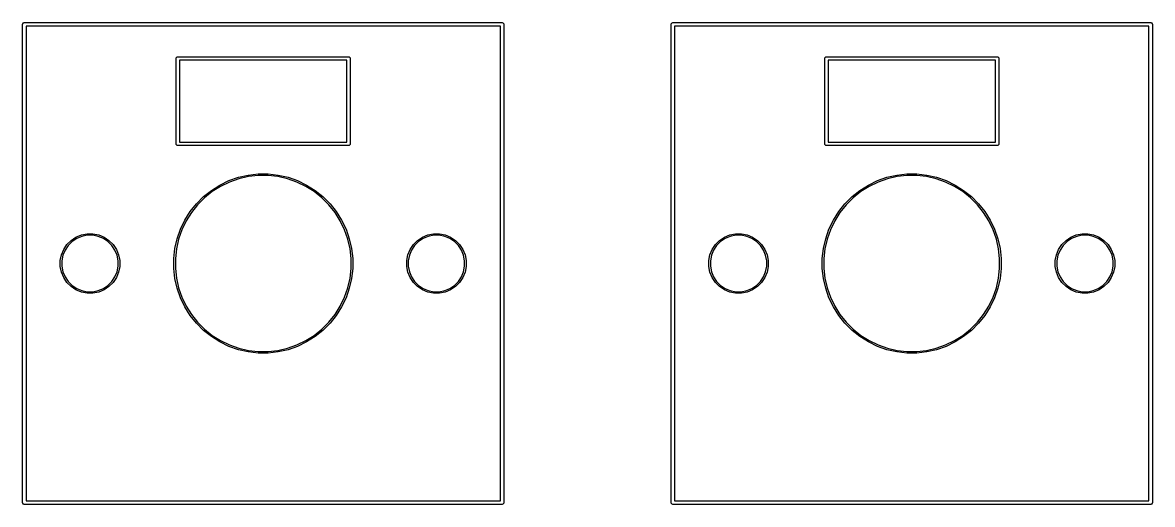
# Model space of a CAD drawing. Extents: x -11 to 295, y -114 to 10.
# Drawn here: x 54.7 to 87.8, y -64.05 to -49.95 of the extents above; entities that cross this region are included whole.
import ezdxf

# ---------------------------------------------------------------- set-up
doc = ezdxf.new("R2010")
doc.units = 0
doc.layers.add('BLACK', color=7, linetype='CONTINUOUS')

msp = doc.modelspace()

# ---------------------------------------------------------------- linework, layer by layer
at = {"layer": 'BLACK', "linetype": 'CONTINUOUS'}
for p, q in [((54.7, -50), (54.703806, -49.980866)), ((54.703806, -49.980866), (54.730866, -49.953806)), ((54.730866, -49.953806), (54.75, -49.95)), ((54.75, -49.95), (68.75, -49.95)), ((68.75, -49.95), (68.769134, -49.953806)), ((68.769134, -49.953806), (68.796194, -49.980866)), ((68.796194, -49.980866), (68.8, -50)), ((73.7, -50), (73.703806, -49.980866)), ((73.703806, -49.980866), (73.730866, -49.953806)), ((73.730866, -49.953806), (73.75, -49.95)), ((73.75, -49.95), (87.75, -49.95)), ((87.75, -49.95), (87.769134, -49.953806)), ((87.769134, -49.953806), (87.796194, -49.980866)), ((87.796194, -49.980866), (87.8, -50)), ((54.7, -64), (54.7, -50)), ((54.8, -50.05), (54.8, -63.95)), ((68.7, -50.05), (54.8, -50.05)), ((68.7, -63.95), (68.7, -50.05)), ((68.8, -50), (68.8, -64)), ((73.7, -64), (73.7, -50)), ((73.8, -50.05), (73.8, -63.95)), ((87.7, -50.05), (73.8, -50.05)), ((87.7, -63.95), (87.7, -50.05)), ((87.8, -50), (87.8, -64)), ((59.203806, -50.980866), (59.230866, -50.953806)), ((59.230866, -50.953806), (59.25, -50.95)), ((59.25, -50.95), (64.25, -50.95)), ((64.25, -50.95), (64.269134, -50.953806)), ((64.269134, -50.953806), (64.296194, -50.980866)), ((78.203806, -50.980866), (78.230866, -50.953806)), ((78.230866, -50.953806), (78.25, -50.95)), ((78.25, -50.95), (83.25, -50.95)), ((83.25, -50.95), (83.269134, -50.953806)), ((83.269134, -50.953806), (83.296194, -50.980866)), ((59.2, -51), (59.203806, -50.980866)), ((59.2, -53.5), (59.2, -51)), ((59.3, -51.05), (59.3, -53.45)), ((64.2, -51.05), (59.3, -51.05)), ((64.2, -53.45), (64.2, -51.05)), ((64.296194, -50.980866), (64.3, -51)), ((64.3, -51), (64.3, -53.5)), ((78.2, -51), (78.203806, -50.980866)), ((78.2, -53.5), (78.2, -51)), ((78.3, -51.05), (78.3, -53.45)), ((83.2, -51.05), (78.3, -51.05)), ((83.2, -53.45), (83.2, -51.05)), ((83.296194, -50.980866), (83.3, -51)), ((83.3, -51), (83.3, -53.5)), ((59.203806, -53.519134), (59.2, -53.5)), ((59.230866, -53.546194), (59.203806, -53.519134)), ((59.25, -53.55), (59.230866, -53.546194)), ((64.25, -53.55), (59.25, -53.55)), ((59.3, -53.45), (64.2, -53.45)), ((64.269134, -53.546194), (64.25, -53.55)), ((64.296194, -53.519134), (64.269134, -53.546194)), ((64.3, -53.5), (64.296194, -53.519134)), ((78.203806, -53.519134), (78.2, -53.5)), ((78.230866, -53.546194), (78.203806, -53.519134)), ((78.25, -53.55), (78.230866, -53.546194)), ((83.25, -53.55), (78.25, -53.55)), ((78.3, -53.45), (83.2, -53.45)), ((83.269134, -53.546194), (83.25, -53.55)), ((83.296194, -53.519134), (83.269134, -53.546194)), ((83.3, -53.5), (83.296194, -53.519134)), ((60.480238, -54.702539), (60.745456, -54.574816)), ((60.745456, -54.574816), (61.023307, -54.477592)), ((61.036025, -54.521739), (60.763038, -54.617262)), ((61.023307, -54.477592), (61.310296, -54.412089)), ((61.317992, -54.457382), (61.036025, -54.521739)), ((61.310296, -54.412089), (61.602815, -54.37913)), ((61.605391, -54.425), (61.317992, -54.457382)), ((61.602815, -54.37913), (61.897185, -54.37913)), ((61.894609, -54.425), (61.605391, -54.425)), ((62.182008, -54.457382), (61.894609, -54.425)), ((61.897185, -54.37913), (62.189704, -54.412089)), ((62.463975, -54.521739), (62.182008, -54.457382)), ((62.189704, -54.412089), (62.476693, -54.477592)), ((62.736962, -54.617262), (62.463975, -54.521739)), ((62.476693, -54.477592), (62.754544, -54.574816)), ((62.754544, -54.574816), (63.019762, -54.702539)), ((79.480238, -54.702539), (79.745456, -54.574816)), ((79.745456, -54.574816), (80.023307, -54.477592)), ((80.036025, -54.521739), (79.763038, -54.617262)), ((80.023307, -54.477592), (80.310296, -54.412089)), ((80.317992, -54.457382), (80.036025, -54.521739)), ((80.310296, -54.412089), (80.602815, -54.37913)), ((80.605391, -54.425), (80.317992, -54.457382)), ((80.602815, -54.37913), (80.897185, -54.37913)), ((80.894609, -54.425), (80.605391, -54.425)), ((81.182008, -54.457382), (80.894609, -54.425)), ((80.897185, -54.37913), (81.189704, -54.412089)), ((81.463975, -54.521739), (81.182008, -54.457382)), ((81.189704, -54.412089), (81.476693, -54.477592)), ((81.736962, -54.617262), (81.463975, -54.521739)), ((81.476693, -54.477592), (81.754544, -54.574816)), ((81.754544, -54.574816), (82.019762, -54.702539)), ((60.00084, -55.042689), (60.230988, -54.859153)), ((60.257574, -54.896622), (60.031454, -55.076946)), ((60.230988, -54.859153), (60.480238, -54.702539)), ((60.502461, -54.742749), (60.257574, -54.896622)), ((60.763038, -54.617262), (60.502461, -54.742749)), ((62.997539, -54.742749), (62.736962, -54.617262)), ((63.242426, -54.896622), (62.997539, -54.742749)), ((63.019762, -54.702539), (63.269012, -54.859153)), ((63.468546, -55.076946), (63.242426, -54.896622)), ((63.269012, -54.859153), (63.49916, -55.042689)), ((79.00084, -55.042689), (79.230988, -54.859153)), ((79.257574, -54.896622), (79.031454, -55.076946)), ((79.230988, -54.859153), (79.480238, -54.702539)), ((79.502461, -54.742749), (79.257574, -54.896622)), ((79.763038, -54.617262), (79.502461, -54.742749)), ((81.997539, -54.742749), (81.736962, -54.617262)), ((82.242426, -54.896622), (81.997539, -54.742749)), ((82.019762, -54.702539), (82.269012, -54.859153)), ((82.468546, -55.076946), (82.242426, -54.896622)), ((82.269012, -54.859153), (82.49916, -55.042689)), ((59.609153, -55.480988), (59.792689, -55.25084)), ((59.792689, -55.25084), (60.00084, -55.042689)), ((60.031454, -55.076946), (59.826946, -55.281454)), ((63.673054, -55.281454), (63.468546, -55.076946)), ((63.49916, -55.042689), (63.707311, -55.25084)), ((63.707311, -55.25084), (63.890847, -55.480988)), ((78.609153, -55.480988), (78.792689, -55.25084)), ((78.792689, -55.25084), (79.00084, -55.042689)), ((79.031454, -55.076946), (78.826946, -55.281454)), ((82.673054, -55.281454), (82.468546, -55.076946)), ((82.49916, -55.042689), (82.707311, -55.25084)), ((82.707311, -55.25084), (82.890847, -55.480988)), ((59.452539, -55.730238), (59.609153, -55.480988)), ((59.646622, -55.507574), (59.492749, -55.752461)), ((59.826946, -55.281454), (59.646622, -55.507574)), ((63.853378, -55.507574), (63.673054, -55.281454)), ((64.007251, -55.752461), (63.853378, -55.507574)), ((63.890847, -55.480988), (64.047461, -55.730238)), ((78.452539, -55.730238), (78.609153, -55.480988)), ((78.646622, -55.507574), (78.492749, -55.752461)), ((78.826946, -55.281454), (78.646622, -55.507574)), ((82.853378, -55.507574), (82.673054, -55.281454)), ((83.007251, -55.752461), (82.853378, -55.507574)), ((82.890847, -55.480988), (83.047461, -55.730238)), ((59.324816, -55.995456), (59.452539, -55.730238)), ((59.492749, -55.752461), (59.367262, -56.013038)), ((64.132738, -56.013038), (64.007251, -55.752461)), ((64.047461, -55.730238), (64.175184, -55.995456)), ((78.324816, -55.995456), (78.452539, -55.730238)), ((78.492749, -55.752461), (78.367262, -56.013038)), ((83.132738, -56.013038), (83.007251, -55.752461)), ((83.047461, -55.730238), (83.175184, -55.995456)), ((56.119906, -56.323616), (56.262528, -56.228319)), ((56.284216, -56.268894), (56.149093, -56.359181)), ((56.262528, -56.228319), (56.421001, -56.162677)), ((56.434356, -56.206704), (56.284216, -56.268894)), ((56.421001, -56.162677), (56.589235, -56.129213)), ((56.593745, -56.175), (56.434356, -56.206704)), ((56.589235, -56.129213), (56.760765, -56.129213)), ((56.756255, -56.175), (56.593745, -56.175)), ((56.915644, -56.206704), (56.756255, -56.175)), ((56.760765, -56.129213), (56.928999, -56.162677)), ((57.065784, -56.268894), (56.915644, -56.206704)), ((56.928999, -56.162677), (57.087472, -56.228319)), ((57.200907, -56.359181), (57.065784, -56.268894)), ((57.087472, -56.228319), (57.230094, -56.323616)), ((59.227592, -56.273307), (59.324816, -55.995456)), ((59.367262, -56.013038), (59.271739, -56.286025)), ((64.228261, -56.286025), (64.132738, -56.013038)), ((64.175184, -55.995456), (64.272408, -56.273307)), ((66.269906, -56.323616), (66.412528, -56.228319)), ((66.434216, -56.268894), (66.299093, -56.359181)), ((66.412528, -56.228319), (66.571001, -56.162677)), ((66.584356, -56.206704), (66.434216, -56.268894)), ((66.571001, -56.162677), (66.739235, -56.129213)), ((66.743745, -56.175), (66.584356, -56.206704)), ((66.739235, -56.129213), (66.910765, -56.129213)), ((66.906255, -56.175), (66.743745, -56.175)), ((67.065644, -56.206704), (66.906255, -56.175)), ((66.910765, -56.129213), (67.078999, -56.162677)), ((67.215784, -56.268894), (67.065644, -56.206704)), ((67.078999, -56.162677), (67.237472, -56.228319)), ((67.350907, -56.359181), (67.215784, -56.268894)), ((67.237472, -56.228319), (67.380094, -56.323616)), ((75.119906, -56.323616), (75.262528, -56.228319)), ((75.284216, -56.268894), (75.149093, -56.359181)), ((75.262528, -56.228319), (75.421001, -56.162677)), ((75.434356, -56.206704), (75.284216, -56.268894)), ((75.421001, -56.162677), (75.589235, -56.129213)), ((75.593745, -56.175), (75.434356, -56.206704)), ((75.589235, -56.129213), (75.760765, -56.129213)), ((75.756255, -56.175), (75.593745, -56.175)), ((75.915644, -56.206704), (75.756255, -56.175)), ((75.760765, -56.129213), (75.928999, -56.162677)), ((76.065784, -56.268894), (75.915644, -56.206704)), ((75.928999, -56.162677), (76.087472, -56.228319)), ((76.200907, -56.359181), (76.065784, -56.268894)), ((76.087472, -56.228319), (76.230094, -56.323616)), ((78.227592, -56.273307), (78.324816, -55.995456)), ((78.367262, -56.013038), (78.271739, -56.286025)), ((83.228261, -56.286025), (83.132738, -56.013038)), ((83.175184, -55.995456), (83.272408, -56.273307)), ((85.269906, -56.323616), (85.412528, -56.228319)), ((85.434216, -56.268894), (85.299093, -56.359181)), ((85.412528, -56.228319), (85.571001, -56.162677)), ((85.584356, -56.206704), (85.434216, -56.268894)), ((85.571001, -56.162677), (85.739235, -56.129213)), ((85.743745, -56.175), (85.584356, -56.206704)), ((85.739235, -56.129213), (85.910765, -56.129213)), ((85.906255, -56.175), (85.743745, -56.175)), ((86.065644, -56.206704), (85.906255, -56.175)), ((85.910765, -56.129213), (86.078999, -56.162677)), ((86.215784, -56.268894), (86.065644, -56.206704)), ((86.078999, -56.162677), (86.237472, -56.228319)), ((86.350907, -56.359181), (86.215784, -56.268894)), ((86.237472, -56.228319), (86.380094, -56.323616)), ((55.837677, -56.746001), (55.903319, -56.587528)), ((55.903319, -56.587528), (55.998616, -56.444906)), ((56.034181, -56.474093), (55.943894, -56.609216)), ((55.998616, -56.444906), (56.119906, -56.323616)), ((56.149093, -56.359181), (56.034181, -56.474093)), ((57.315819, -56.474093), (57.200907, -56.359181)), ((57.230094, -56.323616), (57.351384, -56.444906)), ((57.406106, -56.609216), (57.315819, -56.474093)), ((57.351384, -56.444906), (57.446681, -56.587528)), ((57.446681, -56.587528), (57.512323, -56.746001)), ((59.12913, -56.852815), (59.162089, -56.560296)), ((59.162089, -56.560296), (59.227592, -56.273307)), ((59.207382, -56.567992), (59.175, -56.855391)), ((59.271739, -56.286025), (59.207382, -56.567992)), ((64.292618, -56.567992), (64.228261, -56.286025)), ((64.272408, -56.273307), (64.337911, -56.560296)), ((64.325, -56.855391), (64.292618, -56.567992)), ((64.337911, -56.560296), (64.37087, -56.852815)), ((65.987677, -56.746001), (66.053319, -56.587528)), ((66.053319, -56.587528), (66.148616, -56.444906)), ((66.184181, -56.474093), (66.093894, -56.609216)), ((66.148616, -56.444906), (66.269906, -56.323616)), ((66.299093, -56.359181), (66.184181, -56.474093)), ((67.465819, -56.474093), (67.350907, -56.359181)), ((67.380094, -56.323616), (67.501384, -56.444906)), ((67.556106, -56.609216), (67.465819, -56.474093)), ((67.501384, -56.444906), (67.596681, -56.587528)), ((67.596681, -56.587528), (67.662323, -56.746001)), ((74.837677, -56.746001), (74.903319, -56.587528)), ((74.903319, -56.587528), (74.998616, -56.444906)), ((75.034181, -56.474093), (74.943894, -56.609216)), ((74.998616, -56.444906), (75.119906, -56.323616)), ((75.149093, -56.359181), (75.034181, -56.474093)), ((76.315819, -56.474093), (76.200907, -56.359181)), ((76.230094, -56.323616), (76.351384, -56.444906)), ((76.406106, -56.609216), (76.315819, -56.474093)), ((76.351384, -56.444906), (76.446681, -56.587528)), ((76.446681, -56.587528), (76.512323, -56.746001)), ((78.12913, -56.852815), (78.162089, -56.560296)), ((78.162089, -56.560296), (78.227592, -56.273307)), ((78.207382, -56.567992), (78.175, -56.855391)), ((78.271739, -56.286025), (78.207382, -56.567992)), ((83.292618, -56.567992), (83.228261, -56.286025)), ((83.272408, -56.273307), (83.337911, -56.560296)), ((83.325, -56.855391), (83.292618, -56.567992)), ((83.337911, -56.560296), (83.37087, -56.852815)), ((84.987677, -56.746001), (85.053319, -56.587528)), ((85.053319, -56.587528), (85.148616, -56.444906)), ((85.184181, -56.474093), (85.093894, -56.609216)), ((85.148616, -56.444906), (85.269906, -56.323616)), ((85.299093, -56.359181), (85.184181, -56.474093)), ((86.465819, -56.474093), (86.350907, -56.359181)), ((86.380094, -56.323616), (86.501384, -56.444906)), ((86.556106, -56.609216), (86.465819, -56.474093)), ((86.501384, -56.444906), (86.596681, -56.587528)), ((86.596681, -56.587528), (86.662323, -56.746001)), ((55.804213, -56.914235), (55.837677, -56.746001)), ((55.804213, -56.918745), (55.804213, -56.914235)), ((55.804213, -57.085765), (55.804213, -56.918745)), ((55.881704, -56.759356), (55.85, -56.918745)), ((55.85, -56.918745), (55.85, -57.081255)), ((55.943894, -56.609216), (55.881704, -56.759356)), ((57.468296, -56.759356), (57.406106, -56.609216)), ((57.5, -56.918745), (57.468296, -56.759356)), ((57.5, -57.081255), (57.5, -56.918745)), ((57.512323, -56.746001), (57.545787, -56.914235)), ((57.545787, -56.914235), (57.545787, -57.085765)), ((59.12913, -56.855391), (59.12913, -56.852815)), ((59.12913, -57.147185), (59.12913, -56.855391)), ((59.175, -56.855391), (59.175, -57.144609)), ((64.325, -57.144609), (64.325, -56.855391)), ((64.37087, -56.852815), (64.37087, -57.147185)), ((65.954213, -56.914235), (65.987677, -56.746001)), ((65.954213, -56.918745), (65.954213, -56.914235)), ((65.954213, -57.085765), (65.954213, -56.918745)), ((66.031704, -56.759356), (66, -56.918745)), ((66, -56.918745), (66, -57.081255)), ((66.093894, -56.609216), (66.031704, -56.759356)), ((67.618296, -56.759356), (67.556106, -56.609216)), ((67.65, -56.918745), (67.618296, -56.759356)), ((67.65, -57.081255), (67.65, -56.918745)), ((67.662323, -56.746001), (67.695787, -56.914235)), ((67.695787, -56.914235), (67.695787, -57.085765)), ((74.804213, -56.914235), (74.837677, -56.746001)), ((74.804213, -56.918745), (74.804213, -56.914235)), ((74.804213, -57.085765), (74.804213, -56.918745)), ((74.881704, -56.759356), (74.85, -56.918745)), ((74.85, -56.918745), (74.85, -57.081255)), ((74.943894, -56.609216), (74.881704, -56.759356)), ((76.468296, -56.759356), (76.406106, -56.609216)), ((76.5, -56.918745), (76.468296, -56.759356)), ((76.5, -57.081255), (76.5, -56.918745)), ((76.512323, -56.746001), (76.545787, -56.914235)), ((76.545787, -56.914235), (76.545787, -57.085765)), ((78.12913, -56.855391), (78.12913, -56.852815)), ((78.12913, -57.147185), (78.12913, -56.855391)), ((78.175, -56.855391), (78.175, -57.144609)), ((83.325, -57.144609), (83.325, -56.855391)), ((83.37087, -56.852815), (83.37087, -57.147185)), ((84.954213, -56.914235), (84.987677, -56.746001)), ((84.954213, -56.918745), (84.954213, -56.914235)), ((84.954213, -57.085765), (84.954213, -56.918745)), ((85.031704, -56.759356), (85, -56.918745)), ((85, -56.918745), (85, -57.081255)), ((85.093894, -56.609216), (85.031704, -56.759356)), ((86.618296, -56.759356), (86.556106, -56.609216)), ((86.65, -56.918745), (86.618296, -56.759356)), ((86.65, -57.081255), (86.65, -56.918745)), ((86.662323, -56.746001), (86.695787, -56.914235)), ((86.695787, -56.914235), (86.695787, -57.085765)), ((55.837677, -57.253999), (55.804213, -57.085765)), ((55.903319, -57.412472), (55.837677, -57.253999)), ((55.85, -57.081255), (55.881704, -57.240644)), ((55.881704, -57.240644), (55.943894, -57.390784)), ((57.406106, -57.390784), (57.468296, -57.240644)), ((57.512323, -57.253999), (57.446681, -57.412472)), ((57.468296, -57.240644), (57.5, -57.081255)), ((57.545787, -57.085765), (57.512323, -57.253999)), ((59.162089, -57.439704), (59.12913, -57.147185)), ((59.175, -57.144609), (59.207382, -57.432008)), ((64.292618, -57.432008), (64.325, -57.144609)), ((64.37087, -57.147185), (64.337911, -57.439704)), ((65.987677, -57.253999), (65.954213, -57.085765)), ((66.053319, -57.412472), (65.987677, -57.253999)), ((66, -57.081255), (66.031704, -57.240644)), ((66.031704, -57.240644), (66.093894, -57.390784)), ((67.556106, -57.390784), (67.618296, -57.240644)), ((67.662323, -57.253999), (67.596681, -57.412472)), ((67.618296, -57.240644), (67.65, -57.081255)), ((67.695787, -57.085765), (67.662323, -57.253999)), ((74.837677, -57.253999), (74.804213, -57.085765)), ((74.903319, -57.412472), (74.837677, -57.253999)), ((74.85, -57.081255), (74.881704, -57.240644)), ((74.881704, -57.240644), (74.943894, -57.390784)), ((76.406106, -57.390784), (76.468296, -57.240644)), ((76.512323, -57.253999), (76.446681, -57.412472)), ((76.468296, -57.240644), (76.5, -57.081255)), ((76.545787, -57.085765), (76.512323, -57.253999)), ((78.162089, -57.439704), (78.12913, -57.147185)), ((78.175, -57.144609), (78.207382, -57.432008)), ((83.292618, -57.432008), (83.325, -57.144609)), ((83.37087, -57.147185), (83.337911, -57.439704)), ((84.987677, -57.253999), (84.954213, -57.085765)), ((85.053319, -57.412472), (84.987677, -57.253999)), ((85, -57.081255), (85.031704, -57.240644)), ((85.031704, -57.240644), (85.093894, -57.390784)), ((86.556106, -57.390784), (86.618296, -57.240644)), ((86.662323, -57.253999), (86.596681, -57.412472)), ((86.618296, -57.240644), (86.65, -57.081255)), ((86.695787, -57.085765), (86.662323, -57.253999)), ((55.998616, -57.555094), (55.903319, -57.412472)), ((55.943894, -57.390784), (56.034181, -57.525907)), ((56.119906, -57.676384), (55.998616, -57.555094)), ((56.034181, -57.525907), (56.149093, -57.640819)), ((57.200907, -57.640819), (57.315819, -57.525907)), ((57.351384, -57.555094), (57.230094, -57.676384)), ((57.315819, -57.525907), (57.406106, -57.390784)), ((57.446681, -57.412472), (57.351384, -57.555094)), ((59.227592, -57.726693), (59.162089, -57.439704)), ((59.207382, -57.432008), (59.271739, -57.713975)), ((64.228261, -57.713975), (64.292618, -57.432008)), ((64.337911, -57.439704), (64.272408, -57.726693)), ((66.148616, -57.555094), (66.053319, -57.412472)), ((66.093894, -57.390784), (66.184181, -57.525907)), ((66.269906, -57.676384), (66.148616, -57.555094)), ((66.184181, -57.525907), (66.299093, -57.640819)), ((67.350907, -57.640819), (67.465819, -57.525907)), ((67.501384, -57.555094), (67.380094, -57.676384)), ((67.465819, -57.525907), (67.556106, -57.390784)), ((67.596681, -57.412472), (67.501384, -57.555094)), ((74.998616, -57.555094), (74.903319, -57.412472)), ((74.943894, -57.390784), (75.034181, -57.525907)), ((75.119906, -57.676384), (74.998616, -57.555094)), ((75.034181, -57.525907), (75.149093, -57.640819)), ((76.200907, -57.640819), (76.315819, -57.525907)), ((76.351384, -57.555094), (76.230094, -57.676384)), ((76.315819, -57.525907), (76.406106, -57.390784)), ((76.446681, -57.412472), (76.351384, -57.555094)), ((78.227592, -57.726693), (78.162089, -57.439704)), ((78.207382, -57.432008), (78.271739, -57.713975)), ((83.228261, -57.713975), (83.292618, -57.432008)), ((83.337911, -57.439704), (83.272408, -57.726693)), ((85.148616, -57.555094), (85.053319, -57.412472)), ((85.093894, -57.390784), (85.184181, -57.525907)), ((85.269906, -57.676384), (85.148616, -57.555094)), ((85.184181, -57.525907), (85.299093, -57.640819)), ((86.350907, -57.640819), (86.465819, -57.525907)), ((86.501384, -57.555094), (86.380094, -57.676384)), ((86.465819, -57.525907), (86.556106, -57.390784)), ((86.596681, -57.412472), (86.501384, -57.555094)), ((56.262528, -57.771681), (56.119906, -57.676384)), ((56.149093, -57.640819), (56.284216, -57.731106)), ((56.421001, -57.837323), (56.262528, -57.771681)), ((56.284216, -57.731106), (56.434356, -57.793296)), ((56.589235, -57.870787), (56.421001, -57.837323)), ((56.434356, -57.793296), (56.593745, -57.825)), ((56.760765, -57.870787), (56.589235, -57.870787)), ((56.593745, -57.825), (56.756255, -57.825)), ((56.756255, -57.825), (56.915644, -57.793296)), ((56.928999, -57.837323), (56.760765, -57.870787)), ((56.915644, -57.793296), (57.065784, -57.731106)), ((57.087472, -57.771681), (56.928999, -57.837323)), ((57.065784, -57.731106), (57.200907, -57.640819)), ((57.230094, -57.676384), (57.087472, -57.771681)), ((59.324816, -58.004544), (59.227592, -57.726693)), ((59.271739, -57.713975), (59.367262, -57.986962)), ((64.132738, -57.986962), (64.228261, -57.713975)), ((64.272408, -57.726693), (64.175184, -58.004544)), ((66.412528, -57.771681), (66.269906, -57.676384)), ((66.299093, -57.640819), (66.434216, -57.731106)), ((66.571001, -57.837323), (66.412528, -57.771681)), ((66.434216, -57.731106), (66.584356, -57.793296)), ((66.739235, -57.870787), (66.571001, -57.837323)), ((66.584356, -57.793296), (66.743745, -57.825)), ((66.910765, -57.870787), (66.739235, -57.870787)), ((66.743745, -57.825), (66.906255, -57.825)), ((66.906255, -57.825), (67.065644, -57.793296)), ((67.078999, -57.837323), (66.910765, -57.870787)), ((67.065644, -57.793296), (67.215784, -57.731106)), ((67.237472, -57.771681), (67.078999, -57.837323)), ((67.215784, -57.731106), (67.350907, -57.640819)), ((67.380094, -57.676384), (67.237472, -57.771681)), ((75.262528, -57.771681), (75.119906, -57.676384)), ((75.149093, -57.640819), (75.284216, -57.731106)), ((75.421001, -57.837323), (75.262528, -57.771681)), ((75.284216, -57.731106), (75.434356, -57.793296)), ((75.589235, -57.870787), (75.421001, -57.837323)), ((75.434356, -57.793296), (75.593745, -57.825)), ((75.760765, -57.870787), (75.589235, -57.870787)), ((75.593745, -57.825), (75.756255, -57.825)), ((75.756255, -57.825), (75.915644, -57.793296)), ((75.928999, -57.837323), (75.760765, -57.870787)), ((75.915644, -57.793296), (76.065784, -57.731106)), ((76.087472, -57.771681), (75.928999, -57.837323)), ((76.065784, -57.731106), (76.200907, -57.640819)), ((76.230094, -57.676384), (76.087472, -57.771681)), ((78.324816, -58.004544), (78.227592, -57.726693)), ((78.271739, -57.713975), (78.367262, -57.986962)), ((83.132738, -57.986962), (83.228261, -57.713975)), ((83.272408, -57.726693), (83.175184, -58.004544)), ((85.412528, -57.771681), (85.269906, -57.676384)), ((85.299093, -57.640819), (85.434216, -57.731106)), ((85.571001, -57.837323), (85.412528, -57.771681)), ((85.434216, -57.731106), (85.584356, -57.793296)), ((85.739235, -57.870787), (85.571001, -57.837323)), ((85.584356, -57.793296), (85.743745, -57.825)), ((85.910765, -57.870787), (85.739235, -57.870787)), ((85.743745, -57.825), (85.906255, -57.825)), ((85.906255, -57.825), (86.065644, -57.793296)), ((86.078999, -57.837323), (85.910765, -57.870787)), ((86.065644, -57.793296), (86.215784, -57.731106)), ((86.237472, -57.771681), (86.078999, -57.837323)), ((86.215784, -57.731106), (86.350907, -57.640819)), ((86.380094, -57.676384), (86.237472, -57.771681)), ((59.452539, -58.269762), (59.324816, -58.004544)), ((59.367262, -57.986962), (59.492749, -58.247539)), ((59.492749, -58.247539), (59.646622, -58.492426)), ((63.853378, -58.492426), (64.007251, -58.247539)), ((64.007251, -58.247539), (64.132738, -57.986962)), ((64.175184, -58.004544), (64.047461, -58.269762)), ((78.452539, -58.269762), (78.324816, -58.004544)), ((78.367262, -57.986962), (78.492749, -58.247539)), ((78.492749, -58.247539), (78.646622, -58.492426)), ((82.853378, -58.492426), (83.007251, -58.247539)), ((83.007251, -58.247539), (83.132738, -57.986962)), ((83.175184, -58.004544), (83.047461, -58.269762)), ((59.609153, -58.519012), (59.452539, -58.269762)), ((59.792689, -58.74916), (59.609153, -58.519012)), ((59.646622, -58.492426), (59.826946, -58.718546)), ((63.673054, -58.718546), (63.853378, -58.492426)), ((63.890847, -58.519012), (63.707311, -58.74916)), ((64.047461, -58.269762), (63.890847, -58.519012)), ((78.609153, -58.519012), (78.452539, -58.269762)), ((78.792689, -58.74916), (78.609153, -58.519012)), ((78.646622, -58.492426), (78.826946, -58.718546)), ((82.673054, -58.718546), (82.853378, -58.492426)), ((82.890847, -58.519012), (82.707311, -58.74916)), ((83.047461, -58.269762), (82.890847, -58.519012)), ((60.00084, -58.957311), (59.792689, -58.74916)), ((59.826946, -58.718546), (60.031454, -58.923054)), ((63.468546, -58.923054), (63.673054, -58.718546)), ((63.707311, -58.74916), (63.49916, -58.957311)), ((79.00084, -58.957311), (78.792689, -58.74916)), ((78.826946, -58.718546), (79.031454, -58.923054)), ((82.468546, -58.923054), (82.673054, -58.718546)), ((82.707311, -58.74916), (82.49916, -58.957311)), ((60.230988, -59.140847), (60.00084, -58.957311)), ((60.031454, -58.923054), (60.257574, -59.103378)), ((60.480238, -59.297461), (60.230988, -59.140847)), ((60.257574, -59.103378), (60.502461, -59.257251)), ((62.997539, -59.257251), (63.242426, -59.103378)), ((63.269012, -59.140847), (63.019762, -59.297461)), ((63.242426, -59.103378), (63.468546, -58.923054)), ((63.49916, -58.957311), (63.269012, -59.140847)), ((79.230988, -59.140847), (79.00084, -58.957311)), ((79.031454, -58.923054), (79.257574, -59.103378)), ((79.480238, -59.297461), (79.230988, -59.140847)), ((79.257574, -59.103378), (79.502461, -59.257251)), ((81.997539, -59.257251), (82.242426, -59.103378)), ((82.269012, -59.140847), (82.019762, -59.297461)), ((82.242426, -59.103378), (82.468546, -58.923054)), ((82.49916, -58.957311), (82.269012, -59.140847)), ((60.745456, -59.425184), (60.480238, -59.297461)), ((60.502461, -59.257251), (60.763038, -59.382738)), ((61.023307, -59.522408), (60.745456, -59.425184)), ((60.763038, -59.382738), (61.036025, -59.478261)), ((61.310296, -59.587911), (61.023307, -59.522408)), ((61.036025, -59.478261), (61.317992, -59.542618)), ((61.317992, -59.542618), (61.605391, -59.575)), ((61.605391, -59.575), (61.894609, -59.575)), ((61.894609, -59.575), (62.182008, -59.542618)), ((62.182008, -59.542618), (62.463975, -59.478261)), ((62.476693, -59.522408), (62.189704, -59.587911)), ((62.463975, -59.478261), (62.736962, -59.382738)), ((62.754544, -59.425184), (62.476693, -59.522408)), ((62.736962, -59.382738), (62.997539, -59.257251)), ((63.019762, -59.297461), (62.754544, -59.425184)), ((79.745456, -59.425184), (79.480238, -59.297461)), ((79.502461, -59.257251), (79.763038, -59.382738)), ((80.023307, -59.522408), (79.745456, -59.425184)), ((79.763038, -59.382738), (80.036025, -59.478261)), ((80.310296, -59.587911), (80.023307, -59.522408)), ((80.036025, -59.478261), (80.317992, -59.542618)), ((80.317992, -59.542618), (80.605391, -59.575)), ((80.605391, -59.575), (80.894609, -59.575)), ((80.894609, -59.575), (81.182008, -59.542618)), ((81.182008, -59.542618), (81.463975, -59.478261)), ((81.476693, -59.522408), (81.189704, -59.587911)), ((81.463975, -59.478261), (81.736962, -59.382738)), ((81.754544, -59.425184), (81.476693, -59.522408)), ((81.736962, -59.382738), (81.997539, -59.257251)), ((82.019762, -59.297461), (81.754544, -59.425184)), ((61.602815, -59.62087), (61.310296, -59.587911)), ((61.897185, -59.62087), (61.602815, -59.62087)), ((62.189704, -59.587911), (61.897185, -59.62087)), ((80.602815, -59.62087), (80.310296, -59.587911)), ((80.897185, -59.62087), (80.602815, -59.62087)), ((81.189704, -59.587911), (80.897185, -59.62087)), ((54.703806, -64.019134), (54.7, -64)), ((54.730866, -64.046194), (54.703806, -64.019134)), ((54.75, -64.05), (54.730866, -64.046194)), ((68.75, -64.05), (54.75, -64.05)), ((54.8, -63.95), (68.7, -63.95)), ((68.769134, -64.046194), (68.75, -64.05)), ((68.796194, -64.019134), (68.769134, -64.046194)), ((68.8, -64), (68.796194, -64.019134)), ((73.703806, -64.019134), (73.7, -64)), ((73.730866, -64.046194), (73.703806, -64.019134)), ((73.75, -64.05), (73.730866, -64.046194)), ((87.75, -64.05), (73.75, -64.05)), ((73.8, -63.95), (87.7, -63.95)), ((87.769134, -64.046194), (87.75, -64.05)), ((87.796194, -64.019134), (87.769134, -64.046194)), ((87.8, -64), (87.796194, -64.019134))]:
    msp.add_line(p, q, dxfattribs=at)

doc.saveas('drawing.dxf')
